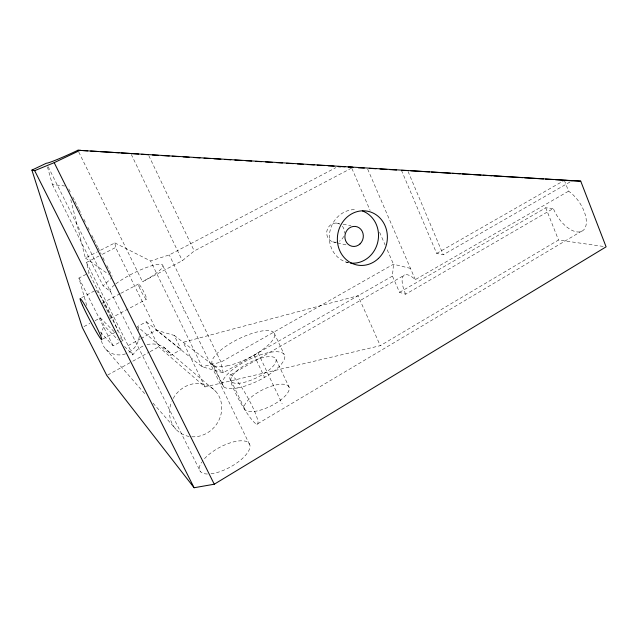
<?xml version="1.0" encoding="UTF-8"?>
<svg xmlns="http://www.w3.org/2000/svg" width="638" height="638" viewBox="0 0 638 638"><rect width="100%" height="100%" fill="white"/><g stroke="black" fill="none" stroke-linecap="round" stroke-linejoin="round"><path stroke-width="0.48" stroke-dasharray="3.19 2.39" d="M564.359 180.355L568.57 191.177A25.161 13.039 56.4 0 1 586.083 218.475A25.161 13.039 56.4 0 1 574.702 231.419A25.161 13.039 56.4 0 1 553.345 208.506L405.64 294.206L399.54 292.348L392.45 276.087L393.486 264.22L386.756 248.716M114.513 284.931A29.348 5.854 -26.3 0 0 110.533 291.662L103.085 285.776L111.889 277.785M78.769 152.043L142.481 281.709L182.332 260.679L194.247 250.973L351.267 168.265M256.915 424.206A28.128 4.386 60.9 0 0 242.121 388.143A28.128 4.386 60.9 0 0 232.487 386.325A28.128 4.386 60.9 0 0 256.915 424.206L583.674 229.935M140.998 338.579L156.406 330.173L174.214 335.413L181.144 349.552L170.912 355.246L137.425 326.568L146.325 321.751L158.766 346.873L205.021 386.923L380.272 345.676L558.513 240.024L604.154 246.555M405.64 294.206A26.525 9.299 58.8 0 1 415.314 279.619L568.57 191.177M399.54 292.348L545.745 207.789L553.345 208.506M401.446 170.322L436.671 253.422L443.258 254.769L572.238 180.729M436.671 253.422L563.49 180.849M230.477 374.889L404.986 274.834M392.45 276.087L223.18 372.791L202.134 366.778L156.406 330.173L115.606 247.504L114.872 242.911L98.372 251.348M107.686 375.04L131.922 361.674M132.792 361.196L149.236 352.128M150.105 351.65L158.766 346.873M128.158 345.589L140.137 339.049M183.505 310.905L184.358 310.443M100.325 332.007L113.157 345.828L119.729 342.263M120.55 341.816L123.014 340.477L89.049 272.833L86.457 262.449L98.818 256.109M102.582 339.129L116.483 331.632M110.573 318.354L146.517 299.158M84.001 326.568L89.87 323.442M95.046 320.691L100.294 317.891L114.058 331.585M102.455 303.018L120.016 293.751M120.893 293.289L138.446 284.022M81.752 297.563L95.7 290.266M114.872 242.911L150.568 260.966L169.269 254.921L335.907 167.634M86.712 305.506L78.929 278.056L89.049 272.833M102.351 254.299L115.606 247.504M70.794 199.702L85.348 257.999L97.502 251.787M47.435 166.933L52.428 184.549L64.637 185.993M336.346 223.053L339.272 223.579M343.18 224.281L350.996 225.685M332.621 241.802L336.489 242.687M337.462 242.911L347.144 245.12M410.481 268.407L393.486 264.22L220.995 362.097L202.134 366.778L150.568 260.966M345.804 261.987L348.579 262.736M85.348 257.999L108.612 274.308M174.214 335.413L223.18 372.791L220.995 362.097L169.269 254.921M146.325 321.751L181.144 349.552M163.527 347.072L215.54 391.158M120.263 337.741L123.014 340.477M100.294 317.891L104.361 325.962L118.253 340.094M124.506 346.45L132.84 354.927A22.864 21.373 -48.6 0 1 143.319 345.948M105.812 349.193L145.815 394.882M153.032 403.12L175.984 429.334M78.929 278.056L113.157 345.828M52.428 184.549L103.085 285.776M86.457 262.449L132.84 354.927M48.153 166.765L200.388 471.554M68.784 188.992L70.555 192.556M72.772 197.006L74.542 200.563M74.981 201.456L78.53 208.578M78.968 209.471L81.624 214.807M83.841 219.257L85.612 222.821M87.829 227.272L89.599 230.828M91.808 235.286L93.579 238.843M94.025 239.736L97.566 246.858M98.013 247.743L101.107 253.98M102.877 257.537L105.095 261.987M106.865 265.552L112.176 276.23M205.021 386.923L183.194 342.271L358.046 295.745L380.272 345.676M213.291 365.239L223.763 386.859M212.015 363.5L222.423 384.977M162.905 265.847L249.944 445.252M230.86 380.232L244.29 408.073M131.292 154.412L182.332 260.679M148.798 155.632L194.247 250.973M258.047 352.878L282.163 403.838M254.044 355.159L264.571 377.361M275.991 359.306A24.946 8.366 -26.3 0 1 244.466 382.282A24.946 8.366 -26.3 0 1 239.976 368.349A24.946 8.366 -26.3 0 1 275.991 359.306L289.126 387.258A24.786 9.084 -26.5 0 1 258.103 410.736A24.786 9.084 -26.5 0 1 253.071 395.68A24.786 9.084 -26.5 0 1 289.126 387.258M274.212 333.14L284.269 354.64M351.905 168.48L370.12 210.42M379.626 232.304L385.169 245.072M367.687 169.126L415.314 279.619M408.081 171.502L443.258 254.769M545.745 207.789L558.513 240.024M348.46 262.72A26.876 24.523 -79.1 0 1 329.615 233.093A26.876 24.523 -79.1 0 1 356.179 209.647M110.31 318.242A8.685 0.694 62.3 0 1 109.792 317.62M102.702 303.098A8.685 0.694 62.3 0 1 103.204 303.688M103.938 304.773A8.685 0.694 62.3 0 1 108.005 312.046A8.685 0.694 62.3 0 1 110.557 317.939M96.314 290.394A23.167 1.858 62.3 0 1 109.146 311.631A23.167 1.858 62.3 0 1 117.352 331.162M115.853 283.854A29.348 5.854 -26.3 0 1 158.846 264.228A29.348 5.854 -26.3 0 1 142.481 281.709M137.84 327.446A19.65 18.59 -44.4 0 1 138.781 330.229M139.283 336.106A19.65 18.59 -44.4 0 1 128.677 352.455M125.574 353.835A19.65 18.59 -44.4 0 1 101.418 340.525M101.107 335.54A19.65 18.59 -44.4 0 1 104.361 325.962M211.011 473.811A28.208 11.181 -28.5 0 0 242.926 458.02A28.208 11.181 -28.5 0 0 245.542 441.169C237.846 439.757 230.214 442.605 223.236 445.571A28.208 11.181 -28.5 0 0 202.31 461.274M207.43 474.018A28.208 11.181 -28.5 0 1 201.728 462.095M173.193 398.463A27.546 25.233 -52.5 0 1 206.505 384.969A27.546 25.233 -52.5 0 1 220.421 416.391A27.546 25.233 -52.5 0 1 190.084 436.599M189.127 436.456A27.546 25.233 -52.5 0 1 171.622 401.741M147.035 344.656A22.864 21.373 -48.6 0 1 170.912 355.246M337.199 242.041A9.634 8.852 -79 0 1 326.831 231.331A9.634 8.852 -79 0 1 340.014 224.169M342.375 226.219A9.634 8.852 -79 0 1 344.44 233.133M343.659 236.371A9.634 8.852 -79 0 1 339.408 241.188M139.092 286.749A8.589 1.037 62.2 0 0 146.174 299.094A8.589 1.037 62.2 0 0 142.202 288.902A8.589 1.037 62.2 0 0 139.092 286.749M227.056 365.877A34.627 10.79 -26.2 0 0 274.707 335.253A34.627 10.79 -26.2 0 0 228.045 344.863A34.627 10.79 -26.2 0 0 227.056 365.877M237.671 387.92A34.468 11.564 -26.3 0 0 284.827 356.889A34.468 11.564 -26.3 0 0 238.046 365.718A34.468 11.564 -26.3 0 0 237.671 387.92"/><path stroke-width="0.96" d="M214.256 484.218L606.1 246.834L580.724 181.136L77.892 150.257A30.177 1.762 -25 0 1 46.383 163.224L31.9 170.115L82.318 327.461L106.817 375.519L194.104 487.743L214.256 484.218L54.198 162.666L34.675 170.665L31.9 170.115M54.198 162.666L80.221 150.257M338.634 166.757L340.548 166.829M348.22 167.14L353.021 167.339L349.05 167.092M358.412 167.85L364.338 168.097M401.446 170.322L407.69 170.585M565.34 180.402L580.724 181.136M77.892 150.257L87.701 150.863M90.644 151.039L98.491 151.525M100.453 151.645L119.091 152.793M121.053 152.913L129.881 153.463M410.665 170.769L429.502 171.933M431.479 172.053L450.316 173.217M452.294 173.337L460.229 173.823M462.207 173.951L471.131 174.501M473.117 174.621L481.044 175.107M483.03 175.227L491.946 175.777M493.932 175.905L501.859 176.391M503.845 176.511L522.682 177.675M524.659 177.795L543.496 178.959M545.474 179.079L553.409 179.573M555.387 179.693L572.238 180.729M152.338 154.97L158.304 155.345M162.275 155.584L169.23 156.015M172.212 156.198L179.166 156.629M183.138 156.868L189.095 157.235M194.064 157.546L200.029 157.913M204.001 158.16L209.958 158.527M213.937 158.766L220.892 159.197M224.863 159.444L230.82 159.811M234.8 160.05L241.754 160.481M245.726 160.728L251.683 161.095M255.663 161.342L261.62 161.709M265.599 161.948L272.554 162.379M276.525 162.626L282.482 162.993M286.462 163.232L293.416 163.663M297.388 163.91L303.345 164.277M307.325 164.524L314.279 164.947M317.253 165.13L324.208 165.561M328.187 165.808L334.145 166.175M338.116 166.422L345.07 166.845M369.243 168.336L376.077 168.759M379.977 168.998L386.811 169.421M389.738 169.596L396.565 170.019M348.539 167.379L350.517 167.507M131.835 153.591L138.645 154.061M141.556 154.26L148.367 154.731M34.675 170.665L194.104 487.743M362.44 210.963A26.876 24.523 -79.1 0 1 377.752 242.169A26.876 24.523 -79.1 0 1 350.278 263.023M360.039 243.891A10.08 9.195 -79.1 0 0 357.256 226.865A10.08 9.195 -79.1 0 0 345.022 238.516A10.08 9.195 -79.1 0 0 360.039 243.891M378.35 258.526A27.418 24.93 -79.1 0 0 371.061 212.175A27.418 24.93 -79.1 0 0 337.709 243.668A27.418 24.93 -79.1 0 0 378.35 258.526M82.462 305.203A23.279 1.459 62.3 0 0 101.067 339.169A23.279 1.459 62.3 0 0 89.113 312.62A23.279 1.459 62.3 0 0 82.462 305.203"/></g></svg>
